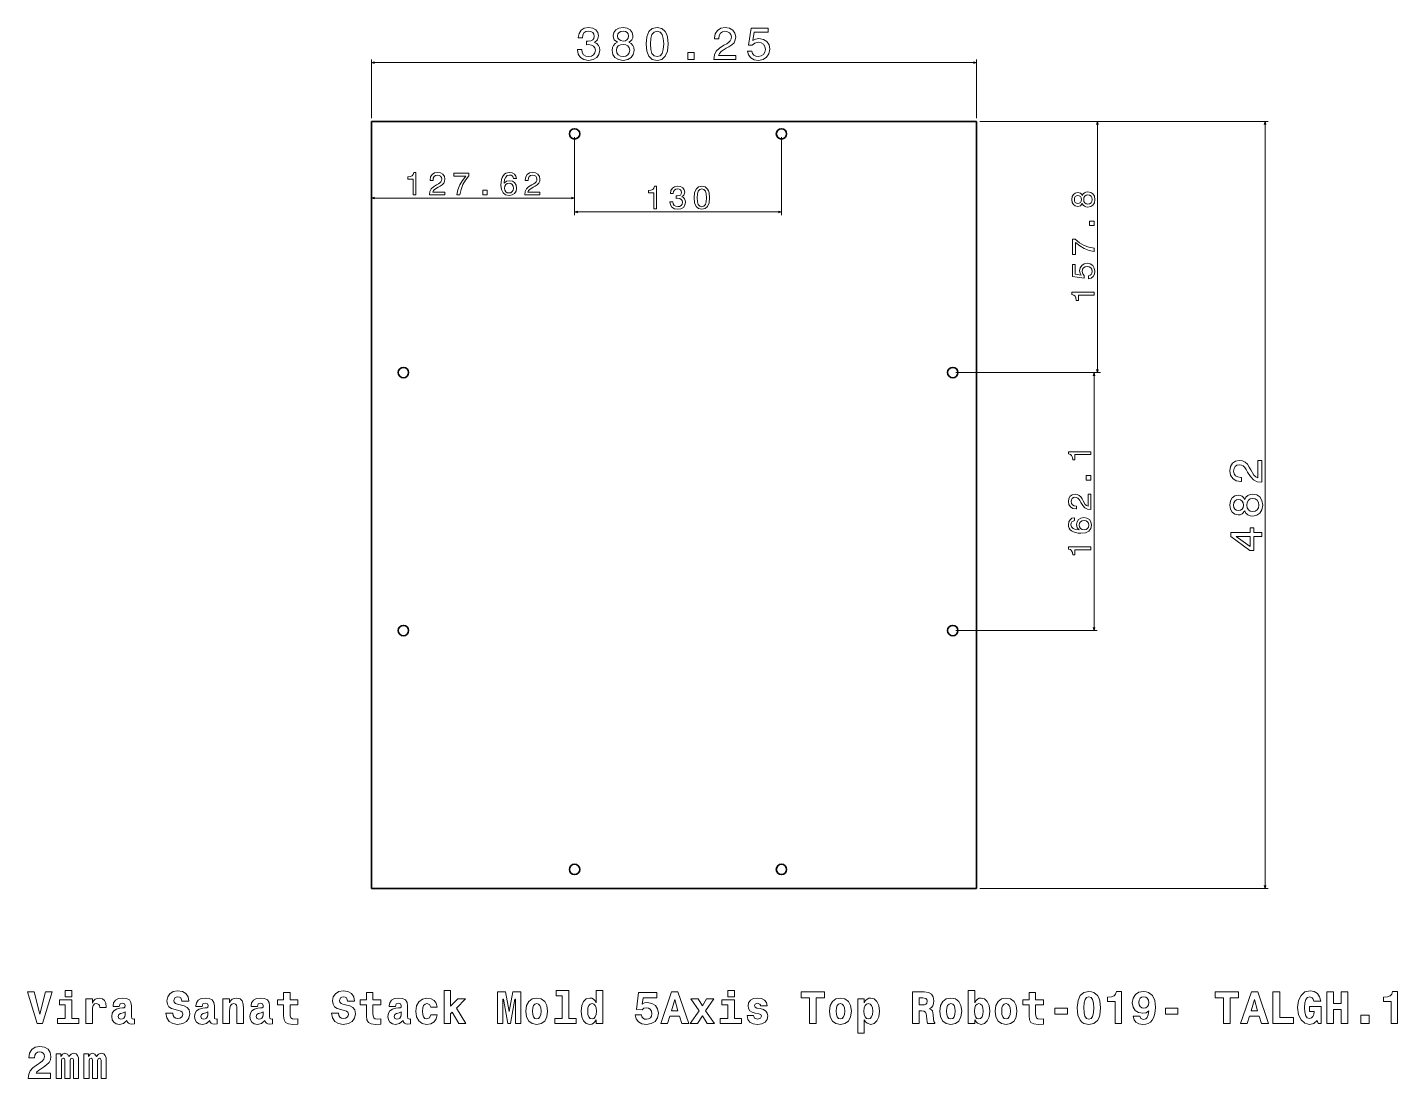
# Model space of a CAD drawing. Extents: x -711 to 1733, y 49 to 812.
# Drawn here: x 872 to 1733, y 131 to 792 of the extents above; entities that cross this region are included whole.
import ezdxf

# ---------------------------------------------------------------- set-up
doc = ezdxf.new("R2010")
doc.units = 0

msp = doc.modelspace()

# ---------------------------------------------------------------- linework, layer by layer
at = {"color": 7, "lineweight": 13}
for p, q in [((1088.316406, 734.686157), (1088.316406, 771.639648)), ((1088.316406, 769.639648), (1468.565186, 769.639648)), ((1468.565186, 734.686157), (1468.565186, 771.639648)), ((1470.565186, 732.686157), (1651.817871, 732.686157)), ((1470.565186, 732.686157), (1546.504639, 732.686157)), ((1544.504639, 574.890747), (1544.504639, 732.686157)), ((1649.817871, 250.686188), (1649.817871, 732.686157)), ((1215.940674, 722.890747), (1215.940674, 673.892822)), ((1215.940674, 722.890747), (1215.940674, 682.559448)), ((1345.940674, 722.890747), (1345.940674, 673.892822)), ((1088.316406, 684.559448), (1215.940674, 684.559448)), ((1215.940674, 675.892822), (1345.940674, 675.892822)), ((1455.565186, 574.890747), (1546.504639, 574.890747)), ((1455.565186, 574.890747), (1544.338867, 574.890747)), ((1542.338867, 412.790833), (1542.338867, 574.890747)), ((1455.565186, 412.790833), (1544.338867, 412.790833)), ((1470.565186, 250.686188), (1651.817871, 250.686188))]:
    msp.add_line(p, q, dxfattribs=at)
at = {"color": 7, "lineweight": 35}
for p, q in [((1088.316406, 250.686188), (1088.316406, 732.686157)), ((1468.565186, 732.686157), (1088.316406, 732.686157)), ((1468.565186, 250.686188), (1468.565186, 732.686157)), ((1468.565186, 250.686188), (1088.316406, 250.686188))]:
    msp.add_line(p, q, dxfattribs=at)
at = {"color": 7, "lineweight": 13}
for points in [[(1217.806885, 777.921997), (1217.806885, 777.720337), (1218.268066, 774.953735), (1219.622559, 772.878784), (1221.755127, 771.553223), (1224.579346, 771.063232), (1227.576416, 771.553223), (1229.824219, 772.821167), (1231.265137, 774.838501), (1231.783936, 777.432129), (1231.553223, 779.132446), (1230.919189, 780.515747), (1229.881836, 781.582031), (1228.498535, 782.360107), (1230.371826, 783.91626), (1231.034668, 786.394653), (1230.602295, 788.642456), (1229.363037, 790.342773), (1227.345703, 791.409058), (1224.579346, 791.783691), (1221.985596, 791.322632), (1219.99707, 790.054565), (1218.700195, 788.037354), (1218.268066, 785.357178), (1218.268066, 785.155518), (1220.832764, 785.155518), (1221.063477, 786.999878), (1221.812744, 788.325439), (1223.022949, 789.132446), (1224.723389, 789.420654), (1226.221924, 789.190063), (1227.316895, 788.584839), (1227.979736, 787.60498), (1228.239258, 786.279419), (1227.979736, 784.86731), (1227.288086, 783.91626), (1226.077881, 783.339966), (1224.435059, 783.166992), (1223.311279, 783.195801), (1223.311279, 780.919189), (1224.723389, 780.976807), (1226.538818, 780.717407), (1227.893311, 780.025757), (1228.700195, 778.901855), (1228.988525, 777.432129), (1228.671387, 775.76062), (1227.835693, 774.521484), (1226.51001, 773.743408), (1224.752197, 773.484009), (1222.936523, 773.772217), (1221.61084, 774.636719), (1220.775146, 776.02002), (1220.458252, 777.921997)], [(1242.844482, 782.417725), (1241.374512, 781.61084), (1240.365967, 780.486938), (1239.731934, 779.074829), (1239.530273, 777.374512), (1239.991455, 774.809692), (1241.316895, 772.821167), (1243.478271, 771.553223), (1246.417969, 771.063232), (1249.328613, 771.553223), (1251.48999, 772.821167), (1252.81543, 774.809692), (1253.30542, 777.374512), (1253.074951, 779.074829), (1252.469727, 780.486938), (1251.432373, 781.61084), (1249.991455, 782.417725), (1251.144043, 783.109375), (1251.950928, 784.060425), (1252.440918, 785.213135), (1252.61377, 786.625244), (1252.152832, 788.671265), (1250.942383, 790.313965), (1248.982666, 791.380249), (1246.417969, 791.783691), (1243.824219, 791.380249), (1241.864502, 790.313965), (1240.625244, 788.671265), (1240.193115, 786.625244), (1240.337158, 785.213135), (1240.827148, 784.060425)], [(1242.930908, 786.394653), (1243.161377, 787.66272), (1243.853027, 788.642456), (1244.947998, 789.247681), (1246.417969, 789.478271), (1247.858887, 789.247681), (1248.953857, 788.642456), (1249.645508, 787.66272), (1249.904785, 786.394653), (1249.645508, 785.097778), (1248.953857, 784.089233), (1247.858887, 783.426392), (1246.417969, 783.224609), (1244.947998, 783.4552), (1243.853027, 784.089233), (1243.161377, 785.097778)], [(1260.821289, 781.409058), (1261.253662, 776.884521), (1262.608154, 773.65686), (1264.769531, 771.697266), (1267.766602, 771.063232), (1270.734863, 771.697266), (1272.89624, 773.65686), (1274.221924, 776.884521), (1274.682861, 781.409058), (1274.221924, 785.904785), (1273.674316, 787.691528), (1272.89624, 789.161255), (1270.734863, 791.12085), (1267.766602, 791.783691), (1264.769531, 791.12085), (1262.608154, 789.132446), (1261.253662, 785.904785)], [(1263.587891, 781.409058), (1263.818359, 784.896118), (1264.538818, 787.40332), (1265.835693, 788.873047), (1267.766602, 789.391724), (1269.668457, 788.873047), (1270.965332, 787.40332), (1271.685791, 784.896118), (1271.916504, 781.409058), (1271.685791, 777.893188), (1270.965332, 775.385986), (1269.668457, 773.91626), (1267.766602, 773.426392), (1265.835693, 773.91626), (1264.538818, 775.385986), (1263.818359, 777.893188)], [(1303.432373, 771.639648), (1317.178711, 771.639648), (1317.178711, 774.118042), (1306.314209, 774.118042), (1306.919189, 775.472412), (1307.956787, 776.596436), (1311.155518, 778.642456), (1312.855957, 779.50708), (1314.757813, 780.746216), (1316.112305, 782.187134), (1316.890381, 783.887451), (1317.178711, 785.818237), (1316.688721, 788.239014), (1315.334229, 790.141113), (1313.259277, 791.35144), (1310.579346, 791.783691), (1307.812744, 791.293823), (1305.708984, 789.939331), (1304.354492, 787.777954), (1303.893311, 784.924927), (1303.893311, 784.521484), (1306.515869, 784.521484), (1306.515869, 784.751953), (1306.775146, 786.71167), (1307.553223, 788.152588), (1308.79248, 789.074829), (1310.435059, 789.391724), (1312.106689, 789.103638), (1313.345703, 788.383179), (1314.152832, 787.259155), (1314.440918, 785.847168), (1314.239258, 784.521484), (1313.69165, 783.397583), (1312.769531, 782.417725), (1311.501465, 781.553223), (1309.801025, 780.630981), (1306.976807, 778.844238), (1304.988525, 776.942261), (1303.806885, 774.636719), (1303.432373, 771.726074)], [(1324.665771, 776.855713), (1325.299805, 774.492676), (1326.711914, 772.648315), (1328.786621, 771.495483), (1331.437988, 771.063232), (1334.348633, 771.582031), (1336.625244, 772.994141), (1338.066162, 775.241943), (1338.61377, 778.123779), (1338.123779, 780.803833), (1336.740723, 782.907593), (1334.579346, 784.262085), (1331.783936, 784.751953), (1329.622559, 784.406128), (1327.950928, 783.4552), (1328.757813, 788.844238), (1337.518799, 788.844238), (1337.518799, 791.207397), (1326.827148, 791.207397), (1325.241943, 780.602173), (1327.547607, 780.602173), (1329.218994, 781.956665), (1331.351563, 782.446533), (1333.196045, 782.129517), (1334.608154, 781.207397), (1335.501465, 779.795288), (1335.818359, 777.979736), (1335.501465, 776.164063), (1334.579346, 774.751953), (1333.167236, 773.858643), (1331.351563, 773.541626), (1329.824219, 773.743408), (1328.642578, 774.406128), (1327.778076, 775.443604), (1327.345703, 776.855713)], [(1242.296875, 777.432129), (1242.556152, 778.959473), (1243.391846, 780.112183), (1244.688721, 780.861572), (1246.417969, 781.12085), (1248.118164, 780.861572), (1249.415039, 780.112183), (1250.250732, 778.959473), (1250.538818, 777.432129), (1250.250732, 775.789429), (1249.415039, 774.550293), (1248.118164, 773.743408), (1246.417969, 773.484009), (1244.688721, 773.743408), (1243.391846, 774.550293), (1242.556152, 775.789429)], [(1287.126709, 771.639648), (1291.10376, 771.639648), (1291.10376, 775.933594), (1287.126709, 775.933594)], [(1114.405029, 686.559448), (1116.240723, 686.559448), (1116.240723, 700.660278), (1114.868896, 700.660278), (1114.505859, 699.42981), (1113.779541, 698.602661), (1112.670166, 698.11853), (1111.136963, 697.957153), (1111.136963, 696.524902), (1114.405029, 696.524902)], [(1124.790039, 686.559448), (1134.412354, 686.559448), (1134.412354, 688.294312), (1126.807373, 688.294312), (1127.230957, 689.242432), (1127.957031, 690.029175), (1130.196289, 691.461426), (1131.386475, 692.06665), (1132.718018, 692.934082), (1133.666016, 693.942749), (1134.210693, 695.132935), (1134.412354, 696.484497), (1134.06958, 698.179077), (1133.121338, 699.510498), (1131.668945, 700.357666), (1129.792969, 700.660278), (1127.856201, 700.317383), (1126.383545, 699.369263), (1125.435547, 697.856323), (1125.112793, 695.859131), (1125.112793, 695.576782), (1126.948486, 695.576782), (1126.948486, 695.738159), (1127.130127, 697.109863), (1127.674805, 698.11853), (1128.542236, 698.764038), (1129.691895, 698.985962), (1130.862061, 698.78418), (1131.729492, 698.279907), (1132.294434, 697.493164), (1132.496094, 696.5047), (1132.354736, 695.576782), (1131.971436, 694.790039), (1131.325928, 694.104126), (1130.438477, 693.498901), (1129.248291, 692.853394), (1127.27124, 691.602661), (1125.879395, 690.27124), (1125.052246, 688.657471), (1124.790039, 686.619995)], [(1141.852295, 686.559448), (1143.889648, 686.559448), (1144.55542, 689.887939), (1145.725342, 692.994629), (1147.379639, 695.879333), (1149.538086, 698.58252), (1149.538086, 700.256836), (1139.935791, 700.256836), (1139.935791, 698.421143), (1147.601563, 698.421143), (1145.382568, 695.697754), (1143.708252, 692.853394), (1142.538086, 689.827454)], [(1179.385986, 696.787109), (1179.002686, 698.421143), (1178.11499, 699.63147), (1176.743408, 700.398071), (1174.968018, 700.660278), (1173.777832, 700.519043), (1172.749023, 700.135864), (1171.841309, 699.510498), (1171.074707, 698.622803), (1170.469482, 697.513306), (1170.025635, 696.161743), (1169.743408, 694.568115), (1169.662598, 692.772705), (1169.985352, 689.908142), (1170.973877, 687.830322), (1172.567627, 686.57959), (1174.746094, 686.156006), (1176.702881, 686.519104), (1178.195801, 687.467224), (1179.164063, 688.960022), (1179.50708, 690.856323), (1179.164063, 692.772705), (1178.236084, 694.245361), (1176.803711, 695.173279), (1175.028564, 695.496033), (1173.112061, 695.09259), (1171.679932, 693.942749), (1171.982422, 696.161743), (1172.62793, 697.755371), (1173.616455, 698.703491), (1174.988281, 699.026367), (1175.996826, 698.864868), (1176.763428, 698.441284), (1177.267822, 697.735229), (1177.530029, 696.787109)], [(1184.566406, 686.559448), (1194.188721, 686.559448), (1194.188721, 688.294312), (1186.58374, 688.294312), (1187.007324, 689.242432), (1187.733398, 690.029175), (1189.972656, 691.461426), (1191.162842, 692.06665), (1192.494385, 692.934082), (1193.442383, 693.942749), (1193.987061, 695.132935), (1194.188721, 696.484497), (1193.845947, 698.179077), (1192.897705, 699.510498), (1191.445313, 700.357666), (1189.569336, 700.660278), (1187.632568, 700.317383), (1186.159912, 699.369263), (1185.211914, 697.856323), (1184.88916, 695.859131), (1184.88916, 695.576782), (1186.724854, 695.576782), (1186.724854, 695.738159), (1186.906494, 697.109863), (1187.451172, 698.11853), (1188.318604, 698.764038), (1189.468262, 698.985962), (1190.638428, 698.78418), (1191.505859, 698.279907), (1192.070801, 697.493164), (1192.272461, 696.5047), (1192.131104, 695.576782), (1191.747803, 694.790039), (1191.102295, 694.104126), (1190.214844, 693.498901), (1189.024658, 692.853394), (1187.047607, 691.602661), (1185.655762, 690.27124), (1184.828613, 688.657471), (1184.566406, 686.619995)], [(1158.208496, 686.559448), (1160.992188, 686.559448), (1160.992188, 689.565186), (1158.208496, 689.565186)], [(1177.550293, 690.83606), (1177.328369, 689.565186), (1176.763428, 688.596924), (1175.855713, 687.951416), (1174.726074, 687.749634), (1173.535889, 687.951416), (1172.62793, 688.576782), (1172.042969, 689.545044), (1171.861572, 690.815918), (1172.063232, 692.06665), (1172.62793, 693.014771), (1173.555908, 693.619995), (1174.806641, 693.841858), (1175.895996, 693.619995), (1176.763428, 693.034912), (1177.328369, 692.086792)], [(1265.633545, 677.892822), (1267.469238, 677.892822), (1267.469238, 691.993652), (1266.097412, 691.993652), (1265.734375, 690.763184), (1265.008057, 689.936035), (1263.898682, 689.451904), (1262.365479, 689.290527), (1262.365479, 687.858276), (1265.633545, 687.858276)], [(1275.857178, 682.290527), (1275.857178, 682.149292), (1276.179932, 680.212708), (1277.12793, 678.760254), (1278.62085, 677.832275), (1280.597656, 677.48938), (1282.695801, 677.832275), (1284.269287, 678.71991), (1285.277832, 680.132019), (1285.640869, 681.947571), (1285.479492, 683.137817), (1285.035889, 684.106079), (1284.30957, 684.852478), (1283.341309, 685.397156), (1284.652588, 686.48645), (1285.116455, 688.221313), (1284.813965, 689.7948), (1283.946533, 690.985046), (1282.534424, 691.731445), (1280.597656, 691.993652), (1278.782227, 691.670898), (1277.390381, 690.783325), (1276.482422, 689.371216), (1276.179932, 687.495117), (1276.179932, 687.353882), (1277.975342, 687.353882), (1278.136719, 688.64502), (1278.661133, 689.572937), (1279.508301, 690.137817), (1280.69873, 690.339478), (1281.747559, 690.178101), (1282.51416, 689.754517), (1282.978271, 689.068604), (1283.159668, 688.140625), (1282.978271, 687.152222), (1282.493896, 686.48645), (1281.646729, 686.083008), (1280.496826, 685.961975), (1279.710205, 685.982178), (1279.710205, 684.388489), (1280.69873, 684.428833), (1281.969482, 684.247314), (1282.917725, 683.763184), (1283.482422, 682.97644), (1283.684326, 681.947571), (1283.462402, 680.777588), (1282.877197, 679.910156), (1281.949463, 679.365479), (1280.71875, 679.183899), (1279.447998, 679.38562), (1278.52002, 679.990845), (1277.934814, 680.959106), (1277.713135, 682.290527)], [(1291.023193, 684.731445), (1291.325684, 681.564331), (1292.273926, 679.304932), (1293.786865, 677.933167), (1295.884766, 677.48938), (1297.962646, 677.933167), (1299.475586, 679.304932), (1300.403564, 681.564331), (1300.726318, 684.731445), (1300.403564, 687.878418), (1300.020264, 689.12915), (1299.475586, 690.157959), (1297.962646, 691.529724), (1295.884766, 691.993652), (1293.786865, 691.529724), (1292.273926, 690.137817), (1291.325684, 687.878418)], [(1292.959717, 684.731445), (1293.121094, 687.172363), (1293.625488, 688.927368), (1294.533203, 689.956238), (1295.884766, 690.319336), (1297.216309, 689.956238), (1298.124023, 688.927368), (1298.628418, 687.172363), (1298.789795, 684.731445), (1298.628418, 682.270386), (1298.124023, 680.515259), (1297.216309, 679.48645), (1295.884766, 679.143555), (1294.533203, 679.48645), (1293.625488, 680.515259), (1293.121094, 682.270386)], [(1534.959961, 681.175171), (1535.524902, 680.146362), (1536.311523, 679.440308), (1537.300049, 678.996521), (1538.490234, 678.855347), (1540.285645, 679.178101), (1541.67749, 680.106018), (1542.565186, 681.619019), (1542.908203, 683.676636), (1542.565186, 685.714111), (1541.67749, 687.227051), (1540.285645, 688.155029), (1538.490234, 688.497925), (1537.300049, 688.336548), (1536.311523, 687.912964), (1535.524902, 687.186707), (1534.959961, 686.178101), (1534.47583, 686.984985), (1533.810059, 687.549805), (1533.003174, 687.892761), (1532.014648, 688.013794), (1530.58252, 687.69104), (1529.432617, 686.84375), (1528.686279, 685.472046), (1528.403809, 683.676636), (1528.686279, 681.861084), (1529.432617, 680.489319), (1530.58252, 679.621887), (1532.014648, 679.319275), (1533.003174, 679.420166), (1533.810059, 679.763062)], [(1532.176025, 681.235718), (1531.288574, 681.397095), (1530.602539, 681.881226), (1530.178955, 682.647827), (1530.017578, 683.676636), (1530.178955, 684.685303), (1530.602539, 685.451843), (1531.288574, 685.936035), (1532.176025, 686.117554), (1533.083984, 685.936035), (1533.790039, 685.451843), (1534.253906, 684.685303), (1534.39502, 683.676636), (1534.233643, 682.647827), (1533.790039, 681.881226), (1533.083984, 681.397095)], [(1538.449951, 680.79187), (1537.380615, 680.97345), (1536.57373, 681.558472), (1536.049316, 682.466248), (1535.867676, 683.676636), (1536.049316, 684.866821), (1536.57373, 685.774658), (1537.380615, 686.359619), (1538.449951, 686.561401), (1539.599854, 686.359619), (1540.467285, 685.774658), (1541.031982, 684.866821), (1541.213623, 683.676636), (1541.031982, 682.466248), (1540.467285, 681.558472), (1539.599854, 680.97345)], [(1542.504639, 667.340576), (1542.504639, 670.124512), (1539.498779, 670.124512), (1539.498779, 667.340576)], [(1542.504639, 650.984375), (1542.504639, 653.021851), (1539.176025, 653.687622), (1536.06958, 654.857605), (1533.184814, 656.51178), (1530.481689, 658.670288), (1528.807129, 658.670288), (1528.807129, 649.067993), (1530.643066, 649.067993), (1530.643066, 656.733704), (1533.366211, 654.514648), (1536.210693, 652.840332), (1539.236572, 651.670288)], [(1538.853271, 633.841431), (1540.507568, 634.285278), (1541.798584, 635.273743), (1542.605469, 636.726196), (1542.908203, 638.582092), (1542.544922, 640.619568), (1541.556396, 642.213257), (1539.98291, 643.221863), (1537.96582, 643.605164), (1536.0896, 643.262207), (1534.616943, 642.293945), (1533.668945, 640.780945), (1533.325928, 638.824219), (1533.568115, 637.311218), (1534.233643, 636.141174), (1530.461426, 636.706055), (1530.461426, 642.838623), (1528.807129, 642.838623), (1528.807129, 635.354431), (1536.230957, 634.244934), (1536.230957, 635.858765), (1535.282715, 637.028809), (1534.939697, 638.521606), (1535.161621, 639.812622), (1535.807129, 640.801147), (1536.795654, 641.426514), (1538.06665, 641.648376), (1539.337402, 641.426514), (1540.325928, 640.780945), (1540.951416, 639.79248), (1541.17334, 638.521606), (1541.031982, 637.452393), (1540.568115, 636.625366), (1539.841797, 636.020142), (1538.853271, 635.717529)], [(1542.504639, 623.537109), (1542.504639, 625.372925), (1528.403809, 625.372925), (1528.403809, 624.001099), (1529.634277, 623.638), (1530.461426, 622.911804), (1530.945557, 621.802246), (1531.106934, 620.269165), (1532.539307, 620.269165), (1532.539307, 623.537109)], [(1540.338867, 523.365845), (1540.338867, 525.201538), (1526.238037, 525.201538), (1526.238037, 523.829834), (1527.468506, 523.466675), (1528.295654, 522.740479), (1528.779785, 521.630981), (1528.941162, 520.097778), (1530.373535, 520.097778), (1530.373535, 523.365845)], [(1647.817871, 506.003143), (1647.817871, 519.749512), (1645.3396, 519.749512), (1645.3396, 508.88501), (1643.985107, 509.490173), (1642.861084, 510.527649), (1640.814941, 513.726501), (1639.950439, 515.426758), (1638.711182, 517.328796), (1637.270264, 518.683228), (1635.570068, 519.461365), (1633.63916, 519.749512), (1631.218506, 519.259644), (1629.316406, 517.905151), (1628.105957, 515.8302), (1627.673828, 513.150146), (1628.163574, 510.383545), (1629.518066, 508.279816), (1631.679443, 506.925354), (1634.532471, 506.464264), (1634.936035, 506.464264), (1634.936035, 509.086731), (1634.705566, 509.086731), (1632.74585, 509.3461), (1631.304932, 510.124207), (1630.382813, 511.363373), (1630.065674, 513.006042), (1630.354004, 514.67749), (1631.074463, 515.916687), (1632.198242, 516.723633), (1633.610352, 517.011841), (1634.936035, 516.810059), (1636.060059, 516.262512), (1637.039795, 515.340332), (1637.904297, 514.072327), (1638.826416, 512.37207), (1640.613281, 509.547821), (1642.515381, 507.559357), (1644.820801, 506.377808), (1647.731445, 506.003143)], [(1540.338867, 507.392914), (1540.338867, 510.176788), (1537.333008, 510.176788), (1537.333008, 507.392914)], [(1540.338867, 488.918549), (1540.338867, 498.541046), (1538.604004, 498.541046), (1538.604004, 490.935852), (1537.655762, 491.359497), (1536.869141, 492.085724), (1535.436768, 494.32489), (1534.831543, 495.515106), (1533.964111, 496.846527), (1532.955566, 497.794647), (1531.765381, 498.339325), (1530.413818, 498.541046), (1528.719238, 498.19809), (1527.387939, 497.249969), (1526.540527, 495.797516), (1526.238037, 493.921448), (1526.581055, 491.984833), (1527.529053, 490.512238), (1529.041992, 489.564087), (1531.039063, 489.241333), (1531.321533, 489.241333), (1531.321533, 491.077057), (1531.160156, 491.077057), (1529.78833, 491.258606), (1528.779785, 491.803284), (1528.134277, 492.670715), (1527.912354, 493.820587), (1528.114014, 494.990601), (1528.618408, 495.858032), (1529.405029, 496.422882), (1530.393555, 496.624603), (1531.321533, 496.483398), (1532.108398, 496.100128), (1532.794189, 495.45459), (1533.399414, 494.566986), (1534.044922, 493.37677), (1535.295654, 491.399841), (1536.626953, 490.007904), (1538.240967, 489.180817), (1540.27832, 488.918549)], [(1637.039795, 488.112671), (1637.84668, 486.642944), (1638.970703, 485.634277), (1640.382813, 485.000275), (1642.083008, 484.798553), (1644.647949, 485.259644), (1646.63623, 486.585297), (1647.904297, 488.746674), (1648.394287, 491.686157), (1647.904297, 494.596832), (1646.63623, 496.758209), (1644.647949, 498.083862), (1642.083008, 498.573761), (1640.382813, 498.343231), (1638.970703, 497.738037), (1637.84668, 496.700562), (1637.039795, 495.259644), (1636.348145, 496.412384), (1635.397217, 497.219299), (1634.244385, 497.709229), (1632.832275, 497.882141), (1630.786133, 497.421021), (1629.143555, 496.210663), (1628.077148, 494.251007), (1627.673828, 491.686157), (1628.077148, 489.092499), (1629.143555, 487.132843), (1630.786133, 485.893646), (1632.832275, 485.461365), (1634.244385, 485.605469), (1635.397217, 486.095398)], [(1633.062744, 488.199127), (1631.794922, 488.429688), (1630.814941, 489.121307), (1630.209717, 490.216431), (1629.979248, 491.686157), (1630.209717, 493.127075), (1630.814941, 494.222198), (1631.794922, 494.913818), (1633.062744, 495.173187), (1634.359619, 494.913818), (1635.368408, 494.222198), (1636.031006, 493.127075), (1636.23291, 491.686157), (1636.002197, 490.216431), (1635.368408, 489.121307), (1634.359619, 488.429688)], [(1642.025391, 487.565125), (1640.498047, 487.824493), (1639.345215, 488.660217), (1638.595947, 489.957062), (1638.33667, 491.686157), (1638.595947, 493.386444), (1639.345215, 494.683289), (1640.498047, 495.519012), (1642.025391, 495.80719), (1643.667969, 495.519012), (1644.907227, 494.683289), (1645.714111, 493.386444), (1645.973389, 491.686157), (1645.714111, 489.957062), (1644.907227, 488.660217), (1643.667969, 487.824493)], [(1530.111084, 483.738159), (1528.477295, 483.354889), (1527.266846, 482.467255), (1526.500244, 481.09552), (1526.238037, 479.320282), (1526.37915, 478.130096), (1526.762451, 477.101257), (1527.387939, 476.193481), (1528.275391, 475.42691), (1529.38501, 474.821747), (1530.736572, 474.37793), (1532.330322, 474.09552), (1534.125732, 474.014832), (1536.990234, 474.337585), (1539.067871, 475.32605), (1540.318604, 476.919708), (1540.742432, 479.098389), (1540.37915, 481.055176), (1539.431152, 482.547974), (1537.938232, 483.516266), (1536.041992, 483.859192), (1534.125732, 483.516266), (1532.653076, 482.588318), (1531.725098, 481.156036), (1531.402344, 479.380798), (1531.805664, 477.464386), (1532.955566, 476.032104), (1530.736572, 476.334717), (1529.142822, 476.980225), (1528.194824, 477.968719), (1527.87207, 479.340454), (1528.033447, 480.349121), (1528.457031, 481.115692), (1529.163086, 481.619995), (1530.111084, 481.882263)], [(1536.062256, 481.902435), (1537.333008, 481.680511), (1538.301514, 481.115692), (1538.947021, 480.207886), (1539.148682, 479.078217), (1538.947021, 477.888031), (1538.321533, 476.980225), (1537.353271, 476.395233), (1536.082275, 476.213654), (1534.831543, 476.415405), (1533.883545, 476.980225), (1533.27832, 477.908203), (1533.056396, 479.158905), (1533.27832, 480.24826), (1533.863281, 481.115692), (1534.811523, 481.680511)], [(1647.817871, 471.922485), (1647.817871, 474.516144), (1642.861084, 474.516144), (1642.861084, 477.369171), (1640.555664, 477.369171), (1640.555664, 474.516144), (1628.250244, 474.516144), (1628.250244, 471.893677), (1640.325195, 463.132843), (1642.861084, 463.132843), (1642.861084, 471.922485)], [(1540.338867, 463.589447), (1540.338867, 465.425201), (1526.238037, 465.425201), (1526.238037, 464.053436), (1527.468506, 463.690308), (1528.295654, 462.964111), (1528.779785, 461.854584), (1528.941162, 460.321442), (1530.373535, 460.321442), (1530.373535, 463.589447)], [(1640.555664, 465.553619), (1631.593018, 471.922485), (1640.555664, 471.922485)], [(876.238281, 185.962845), (872.05957, 185.962845), (878.169189, 165.934021), (881.569824, 165.934021), (887.679199, 185.962845), (883.442871, 185.962845), (879.869385, 171.812988)], [(904.393799, 169.132874), (899.955811, 169.132874), (899.955811, 180.890793), (892.145996, 180.890793), (892.145996, 177.663132), (895.892578, 177.663132), (895.892578, 169.132874), (890.9646, 169.132874), (890.9646, 165.934021), (904.393799, 165.934021)], [(895.892578, 186.625671), (895.892578, 182.70636), (899.955811, 182.70636), (899.955811, 186.625671)], [(908.745605, 181.409531), (908.745605, 165.934021), (912.895264, 165.934021), (912.895264, 173.801453), (912.981689, 175.876389), (913.414063, 177.374939), (914.220947, 178.297134), (915.546631, 178.614136), (917.016357, 177.951309), (917.419922, 177.173218), (917.563965, 176.106934), (917.563965, 176.020477), (921.569824, 176.020477), (921.569824, 176.279846), (921.310303, 178.758224), (920.561035, 180.516159), (919.26416, 181.553619), (917.391113, 181.928253), (915.892578, 181.726532), (914.682129, 181.150162), (913.67334, 180.170334), (912.895264, 178.787048), (912.895264, 181.409531)], [(929.811768, 176.740936), (930.272949, 178.239502), (931.742676, 178.758224), (933.097168, 178.354767), (933.558105, 177.202026), (933.385254, 176.308655), (932.808838, 175.876389), (931.771484, 175.703476), (930.157715, 175.530563), (927.967285, 174.954193), (926.382324, 173.887909), (925.431396, 172.360535), (925.114502, 170.372055), (925.431396, 168.297134), (926.382324, 166.712112), (927.909668, 165.761108), (929.984619, 165.386475), (932.463135, 165.991653), (934.624512, 167.80722), (934.941406, 166.76976), (935.546631, 166.07811), (936.411133, 165.732285), (937.650391, 165.588196), (939.292969, 165.818741), (939.292969, 168.815872), (938.601318, 168.729416), (937.679199, 169.10405), (937.506348, 170.285599), (937.506348, 177.144394), (937.1604, 179.248138), (936.123047, 180.746704), (934.307373, 181.640076), (931.742676, 181.957077), (929.26416, 181.582428), (927.419922, 180.573792), (926.238281, 178.98877), (925.86377, 176.971481), (925.86377, 176.740936)], [(973.529297, 179.968597), (973.039551, 182.70636), (971.65625, 184.752472), (969.437256, 185.991653), (966.411133, 186.452759), (963.67334, 185.991653), (961.569824, 184.694824), (960.215332, 182.70636), (959.75415, 180.14151), (960.071045, 178.037766), (961.022217, 176.481567), (962.635986, 175.386475), (964.941406, 174.666016), (966.929932, 174.20491), (968.457275, 173.714996), (969.408447, 172.994537), (969.75415, 171.812988), (969.523682, 170.689056), (968.918457, 169.853333), (967.909668, 169.305786), (966.613037, 169.132874), (965.344971, 169.363419), (964.336182, 170.026245), (963.67334, 171.092529), (963.414063, 172.533447), (959.120117, 172.533447), (959.696533, 169.507507), (961.195068, 167.259674), (963.47168, 165.876389), (966.439941, 165.386475), (969.696533, 165.876389), (972.088379, 167.173218), (973.586914, 169.276962), (974.105713, 172.043533), (973.67334, 174.464279), (972.463135, 176.049301), (970.532227, 177.086761), (967.967285, 177.778397), (966.295898, 178.153046), (965.114258, 178.614136), (964.36499, 179.305786), (964.134521, 180.429703), (964.797363, 182.072357), (965.575439, 182.533447), (966.641846, 182.735168), (967.650391, 182.533447), (968.457275, 182.014709), (969.148926, 180.199158), (969.148926, 179.968597)], [(981.85791, 176.740936), (982.319092, 178.239502), (983.788818, 178.758224), (985.143311, 178.354767), (985.604248, 177.202026), (985.431396, 176.308655), (984.85498, 175.876389), (983.817627, 175.703476), (982.203613, 175.530563), (980.013428, 174.954193), (978.428467, 173.887909), (977.477539, 172.360535), (977.1604, 170.372055), (977.477539, 168.297134), (978.428467, 166.712112), (979.955811, 165.761108), (982.030762, 165.386475), (984.509277, 165.991653), (986.670654, 167.80722), (986.987549, 166.76976), (987.592773, 166.07811), (988.457275, 165.732285), (989.696533, 165.588196), (991.339111, 165.818741), (991.339111, 168.815872), (990.647461, 168.729416), (989.725342, 169.10405), (989.55249, 170.285599), (989.55249, 177.144394), (989.206543, 179.248138), (988.169189, 180.746704), (986.353516, 181.640076), (983.788818, 181.957077), (981.310303, 181.582428), (979.466064, 180.573792), (978.284424, 178.98877), (977.909668, 176.971481), (977.909668, 176.740936)], [(994.941406, 181.409531), (994.941406, 165.934021), (999.0625, 165.934021), (999.0625, 173.62854), (999.177734, 175.7323), (999.610107, 177.23085), (1000.445801, 178.124222), (1001.742676, 178.441223), (1002.808838, 178.153046), (1003.385254, 177.403763), (1003.586914, 176.164566), (1003.644531, 174.550735), (1003.644531, 165.934021), (1007.765625, 165.934021), (1007.765625, 175.328827), (1007.621582, 178.095398), (1007.045166, 180.170334), (1005.719482, 181.467163), (1003.356445, 181.928253), (1001.973145, 181.755341), (1000.820313, 181.236618), (999.869385, 180.343246), (999.0625, 179.046417), (999.0625, 181.409531)], [(1016.55542, 176.740936), (1017.016357, 178.239502), (1018.486084, 178.758224), (1019.840576, 178.354767), (1020.301758, 177.202026), (1020.128662, 176.308655), (1019.55249, 175.876389), (1018.514893, 175.703476), (1016.901123, 175.530563), (1014.710938, 174.954193), (1013.125977, 173.887909), (1012.174805, 172.360535), (1011.85791, 170.372055), (1012.174805, 168.297134), (1013.125977, 166.712112), (1014.65332, 165.761108), (1016.728271, 165.386475), (1019.206543, 165.991653), (1021.36792, 167.80722), (1021.685059, 166.76976), (1022.290283, 166.07811), (1023.154785, 165.732285), (1024.393799, 165.588196), (1026.036621, 165.818741), (1026.036621, 168.815872), (1025.344971, 168.729416), (1024.422607, 169.10405), (1024.249756, 170.285599), (1024.249756, 177.144394), (1023.904053, 179.248138), (1022.866455, 180.746704), (1021.051025, 181.640076), (1018.486084, 181.957077), (1016.007813, 181.582428), (1014.16333, 180.573792), (1012.981689, 178.98877), (1012.607178, 176.971481), (1012.607178, 176.740936)], [(1042.088379, 180.890793), (1037.1604, 180.890793), (1037.1604, 185.415283), (1033.097168, 185.415283), (1033.097168, 180.890793), (1029.235352, 180.890793), (1029.235352, 177.663132), (1033.097168, 177.663132), (1033.097168, 170.775513), (1033.356445, 168.297134), (1034.278564, 166.625656), (1036.036621, 165.703476), (1038.803223, 165.386475), (1042.088379, 165.530563), (1042.088379, 168.815872), (1040.186523, 168.700592), (1038.630127, 168.931137), (1037.708008, 169.622787), (1037.275879, 170.746704), (1037.1604, 172.245255), (1037.1604, 177.663132), (1042.088379, 177.663132)], [(1077.621582, 179.968597), (1077.131592, 182.70636), (1075.748291, 184.752472), (1073.529297, 185.991653), (1070.503418, 186.452759), (1067.765625, 185.991653), (1065.661865, 184.694824), (1064.307373, 182.70636), (1063.846436, 180.14151), (1064.16333, 178.037766), (1065.114502, 176.481567), (1066.728271, 175.386475), (1069.033691, 174.666016), (1071.022217, 174.20491), (1072.549561, 173.714996), (1073.500488, 172.994537), (1073.846436, 171.812988), (1073.615723, 170.689056), (1073.010742, 169.853333), (1072.001953, 169.305786), (1070.705078, 169.132874), (1069.437256, 169.363419), (1068.428467, 170.026245), (1067.765625, 171.092529), (1067.506348, 172.533447), (1063.212402, 172.533447), (1063.788818, 169.507507), (1065.287354, 167.259674), (1067.563965, 165.876389), (1070.532227, 165.386475), (1073.788818, 165.876389), (1076.180664, 167.173218), (1077.679199, 169.276962), (1078.197998, 172.043533), (1077.765625, 174.464279), (1076.55542, 176.049301), (1074.624512, 177.086761), (1072.05957, 177.778397), (1070.388184, 178.153046), (1069.206543, 178.614136), (1068.457275, 179.305786), (1068.226807, 180.429703), (1068.889648, 182.072357), (1069.667725, 182.533447), (1070.733887, 182.735168), (1071.742676, 182.533447), (1072.549561, 182.014709), (1073.241211, 180.199158), (1073.241211, 179.968597)], [(1094.134521, 180.890793), (1089.206543, 180.890793), (1089.206543, 185.415283), (1085.143311, 185.415283), (1085.143311, 180.890793), (1081.281494, 180.890793), (1081.281494, 177.663132), (1085.143311, 177.663132), (1085.143311, 170.775513), (1085.402588, 168.297134), (1086.324707, 166.625656), (1088.082764, 165.703476), (1090.849365, 165.386475), (1094.134521, 165.530563), (1094.134521, 168.815872), (1092.232666, 168.700592), (1090.67627, 168.931137), (1089.75415, 169.622787), (1089.322021, 170.746704), (1089.206543, 172.245255), (1089.206543, 177.663132), (1094.134521, 177.663132)], [(1103.298828, 176.740936), (1103.76001, 178.239502), (1105.229736, 178.758224), (1106.584229, 178.354767), (1107.045166, 177.202026), (1106.872314, 176.308655), (1106.295898, 175.876389), (1105.258545, 175.703476), (1103.644775, 175.530563), (1101.454346, 174.954193), (1099.869385, 173.887909), (1098.918457, 172.360535), (1098.601318, 170.372055), (1098.918457, 168.297134), (1099.869385, 166.712112), (1101.396729, 165.761108), (1103.47168, 165.386475), (1105.950195, 165.991653), (1108.111572, 167.80722), (1108.428467, 166.76976), (1109.033691, 166.07811), (1109.898193, 165.732285), (1111.137451, 165.588196), (1112.780029, 165.818741), (1112.780029, 168.815872), (1112.088379, 168.729416), (1111.16626, 169.10405), (1110.993408, 170.285599), (1110.993408, 177.144394), (1110.647461, 179.248138), (1109.610107, 180.746704), (1107.794434, 181.640076), (1105.229736, 181.957077), (1102.751221, 181.582428), (1100.906982, 180.573792), (1099.725342, 178.98877), (1099.35083, 176.971481), (1099.35083, 176.740936)], [(1125.517822, 171.467163), (1124.710938, 169.56514), (1123.068359, 168.873505), (1121.915527, 169.161682), (1121.051025, 170.083878), (1120.532227, 171.611252), (1120.359375, 173.714996), (1120.532227, 175.789932), (1121.079834, 177.317307), (1121.944336, 178.210678), (1123.068359, 178.527679), (1124.710938, 177.922485), (1125.489014, 176.279846), (1129.55249, 176.279846), (1128.947266, 178.64296), (1127.650391, 180.429703), (1125.690674, 181.553619), (1123.154785, 181.957077), (1120.272949, 181.351883), (1118.082764, 179.68042), (1116.670654, 177.057938), (1116.209473, 173.62854), (1116.670654, 170.227966), (1117.996338, 167.634308), (1120.100098, 165.962845), (1122.895508, 165.386475), (1125.546631, 165.818741), (1127.592773, 167.000305), (1128.947266, 168.931137), (1129.55249, 171.467163)], [(1133.990479, 186.625671), (1133.990479, 165.934021), (1137.967529, 165.934021), (1137.967529, 171.985901), (1139.033691, 173.109818), (1143.183594, 165.934021), (1147.650391, 165.934021), (1141.685059, 175.674652), (1147.44873, 181.409531), (1142.491943, 181.409531), (1137.967529, 176.856216), (1137.967529, 186.625671)], [(1167.44873, 185.934021), (1167.44873, 165.934021), (1170.849365, 165.934021), (1170.849365, 181.351883), (1171.195068, 181.351883), (1173.990479, 165.934021), (1175.604248, 165.934021), (1178.342041, 181.351883), (1178.716797, 181.351883), (1178.716797, 165.934021), (1182.145996, 165.934021), (1182.145996, 185.934021), (1177.131592, 185.934021), (1174.85498, 173.599731), (1174.739746, 173.599731), (1172.463135, 185.934021)], [(1185.287354, 173.657364), (1185.748291, 170.112701), (1187.102783, 167.519043), (1189.26416, 165.934021), (1192.145996, 165.386475), (1194.999023, 165.934021), (1197.1604, 167.519043), (1198.514893, 170.112701), (1199.004883, 173.657364), (1198.514893, 177.173218), (1197.1604, 179.795685), (1194.970215, 181.380707), (1192.117188, 181.957077), (1189.26416, 181.380707), (1187.102783, 179.795685), (1185.748291, 177.173218)], [(1204.422607, 183.397995), (1208.169189, 183.397995), (1208.169189, 169.132874), (1203.414063, 169.132874), (1203.414063, 165.934021), (1216.843506, 165.934021), (1216.843506, 169.132874), (1212.232666, 169.132874), (1212.232666, 186.625671), (1204.422607, 186.625671)], [(1229.494873, 168.325958), (1229.494873, 165.934021), (1233.615723, 165.934021), (1233.615723, 186.625671), (1229.494873, 186.625671), (1229.494873, 179.046417), (1228.658936, 180.343246), (1227.736816, 181.265427), (1226.699463, 181.784164), (1225.489014, 181.957077), (1223.298828, 181.380707), (1221.56958, 179.766876), (1220.445801, 177.173218), (1220.042236, 173.686188), (1220.445801, 170.170334), (1221.56958, 167.547852), (1223.298828, 165.934021), (1225.489014, 165.386475), (1226.728271, 165.559387), (1227.765625, 166.07811), (1228.658936, 167.000305)], [(1258.025146, 171.351883), (1254.076904, 171.351883), (1254.624512, 168.844681), (1256.036621, 166.942673), (1258.197998, 165.789932), (1261.022217, 165.357651), (1264.105713, 165.876389), (1266.497559, 167.288483), (1268.025146, 169.536331), (1268.57251, 172.475815), (1268.082764, 175.15593), (1266.699463, 177.259674), (1264.566895, 178.614136), (1261.829102, 179.10405), (1259.955811, 178.844681), (1258.428467, 178.066589), (1258.918457, 182.101166), (1267.650391, 182.101166), (1267.650391, 185.50174), (1256.094238, 185.50174), (1254.768555, 174.694824), (1258.399658, 174.493103), (1259.494873, 175.530563), (1261.051025, 175.876389), (1262.463135, 175.61702), (1263.500488, 174.896561), (1264.16333, 173.74382), (1264.422607, 172.274078), (1264.192139, 170.660248), (1263.529297, 169.507507), (1262.463135, 168.815872), (1261.022217, 168.585312), (1259.811768, 168.758224), (1258.918457, 169.305786), (1258.284424, 170.170334)], [(1276.901123, 185.934021), (1270.128662, 165.934021), (1274.36499, 165.934021), (1275.719482, 170.516159), (1281.886719, 170.516159), (1283.298828, 165.934021), (1287.621582, 165.934021), (1280.87793, 185.934021)], [(1278.86084, 180.948425), (1280.849121, 173.887909), (1276.814697, 173.887909)], [(1294.220947, 173.916733), (1288.658936, 165.934021), (1293.27002, 165.934021), (1296.238281, 170.83316), (1299.177734, 165.934021), (1303.788818, 165.934021), (1298.255615, 173.916733), (1303.414063, 181.409531), (1298.831787, 181.409531), (1296.209473, 176.971481), (1293.586914, 181.409531), (1289.033691, 181.409531)], [(1320.762695, 169.132874), (1316.324707, 169.132874), (1316.324707, 180.890793), (1308.514893, 180.890793), (1308.514893, 177.663132), (1312.26123, 177.663132), (1312.26123, 169.132874), (1307.333252, 169.132874), (1307.333252, 165.934021), (1320.762695, 165.934021)], [(1312.26123, 186.625671), (1312.26123, 182.70636), (1316.324707, 182.70636), (1316.324707, 186.625671)], [(1331.800293, 172.072357), (1332.924072, 171.524796), (1333.327637, 170.487335), (1332.693604, 169.21933), (1330.849121, 168.729416), (1329.091309, 169.305786), (1328.399658, 170.919617), (1324.480225, 170.919617), (1324.883789, 168.556503), (1326.123047, 166.798569), (1328.111572, 165.761108), (1330.820313, 165.386475), (1333.615723, 165.761108), (1335.661865, 166.798569), (1336.929932, 168.470047), (1337.362061, 170.71788), (1337.045166, 172.446991), (1336.180664, 173.772644), (1334.710938, 174.723648), (1332.635986, 175.300018), (1330.388184, 175.674652), (1329.321777, 176.164566), (1328.918457, 177.202026), (1329.408203, 178.210678), (1330.762695, 178.64296), (1332.347656, 178.181854), (1332.981689, 177.057938), (1336.929932, 177.057938), (1336.929932, 177.11557), (1336.497559, 179.075226), (1335.287354, 180.602615), (1333.356445, 181.582428), (1330.820313, 181.928253), (1328.284424, 181.582428), (1326.439941, 180.573792), (1325.287354, 179.017593), (1324.912598, 177.000305), (1325.200684, 175.328827), (1326.06543, 174.003189), (1327.448486, 173.05217), (1329.350586, 172.504623)], [(1363.529297, 182.12999), (1363.529297, 165.934021), (1367.708008, 165.934021), (1367.708008, 182.12999), (1373.010498, 182.12999), (1373.010498, 185.934021), (1358.226807, 185.934021), (1358.226807, 182.12999)], [(1376.122803, 173.657364), (1376.583984, 170.112701), (1377.938477, 167.519043), (1380.099854, 165.934021), (1382.981689, 165.386475), (1385.834717, 165.934021), (1387.996094, 167.519043), (1389.350586, 170.112701), (1389.840576, 173.657364), (1389.350586, 177.173218), (1387.996094, 179.795685), (1385.805908, 181.380707), (1382.952881, 181.957077), (1380.099854, 181.380707), (1377.938477, 179.795685), (1376.583984, 177.173218)], [(1393.875, 181.438339), (1393.875, 159.939789), (1397.996094, 159.939789), (1397.996094, 168.325958), (1398.802979, 167.000305), (1399.696533, 166.07811), (1402.001953, 165.386475), (1404.16333, 165.934021), (1405.892334, 167.547852), (1407.016357, 170.170334), (1407.448486, 173.686188), (1407.016357, 177.173218), (1405.892334, 179.766876), (1404.16333, 181.380707), (1402.001953, 181.957077), (1400.733887, 181.784164), (1399.696533, 181.265427), (1398.802979, 180.343246), (1397.996094, 179.046417), (1397.996094, 181.438339)], [(1428.342041, 185.934021), (1428.342041, 165.934021), (1432.549561, 165.934021), (1432.549561, 173.8591), (1433.932861, 173.8591), (1435.489014, 173.657364), (1436.439697, 173.080994), (1436.901123, 172.101166), (1437.102783, 170.689056), (1437.246826, 168.64296), (1437.419678, 167.000305), (1437.765381, 165.934021), (1442.3479, 165.934021), (1442.3479, 166.481567), (1441.684814, 167.317307), (1441.454346, 168.787048), (1441.252686, 171.467163), (1440.79126, 173.830276), (1440.157471, 174.608368), (1439.062256, 175.15593), (1440.272705, 175.962845), (1441.108643, 177.057938), (1441.56958, 178.441223), (1441.742432, 180.170334), (1441.339111, 182.619904), (1440.186279, 184.435455), (1438.284424, 185.530563), (1435.661865, 185.934021)], [(1432.549561, 182.12999), (1434.768311, 182.12999), (1436.728271, 181.697708), (1437.218018, 181.034882), (1437.390869, 179.997421), (1437.218018, 178.815872), (1436.699463, 178.095398), (1435.834717, 177.749588), (1434.624268, 177.663132), (1432.549561, 177.663132)], [(1445.517822, 173.657364), (1445.97876, 170.112701), (1447.333252, 167.519043), (1449.494385, 165.934021), (1452.376709, 165.386475), (1455.229736, 165.934021), (1457.390869, 167.519043), (1458.745361, 170.112701), (1459.235107, 173.657364), (1458.745361, 177.173218), (1457.390869, 179.795685), (1455.200439, 181.380707), (1452.3479, 181.957077), (1449.494385, 181.380707), (1447.333252, 179.795685), (1445.97876, 177.173218)], [(1463.269775, 186.625671), (1463.269775, 165.934021), (1467.390869, 165.934021), (1467.390869, 168.325958), (1468.197998, 167.000305), (1469.091064, 166.07811), (1471.396729, 165.386475), (1473.557861, 165.934021), (1475.287354, 167.547852), (1476.410889, 170.170334), (1476.843506, 173.686188), (1476.410889, 177.173218), (1475.287354, 179.766876), (1473.557861, 181.380707), (1471.396729, 181.957077), (1470.128662, 181.784164), (1469.091064, 181.265427), (1468.197998, 180.343246), (1467.390869, 179.046417), (1467.390869, 186.625671)], [(1480.215088, 173.657364), (1480.676025, 170.112701), (1482.030518, 167.519043), (1484.192139, 165.934021), (1487.073975, 165.386475), (1489.927002, 165.934021), (1492.088135, 167.519043), (1493.442627, 170.112701), (1493.932861, 173.657364), (1493.442627, 177.173218), (1492.088135, 179.795685), (1489.898193, 181.380707), (1487.045166, 181.957077), (1484.192139, 181.380707), (1482.030518, 179.795685), (1480.676025, 177.173218)], [(1510.503174, 180.890793), (1505.575439, 180.890793), (1505.575439, 185.415283), (1501.511963, 185.415283), (1501.511963, 180.890793), (1497.650146, 180.890793), (1497.650146, 177.663132), (1501.511963, 177.663132), (1501.511963, 170.775513), (1501.77124, 168.297134), (1502.693604, 166.625656), (1504.451416, 165.703476), (1507.218018, 165.386475), (1510.503174, 165.530563), (1510.503174, 168.815872), (1508.601318, 168.700592), (1507.045166, 168.931137), (1506.122803, 169.622787), (1505.690674, 170.746704), (1505.575439, 172.245255), (1505.575439, 177.663132), (1510.503174, 177.663132)], [(1531.828857, 175.991653), (1531.915283, 173.455627), (1532.260986, 171.29425), (1533.58667, 168.008942), (1534.595459, 166.856216), (1535.863525, 166.020477), (1539.119873, 165.386475), (1542.318604, 166.020477), (1544.56665, 167.951309), (1545.344971, 169.392227), (1545.921143, 171.150162), (1546.38208, 175.703476), (1545.921143, 180.227966), (1545.344971, 182.014709), (1544.56665, 183.484451), (1542.289795, 185.415283), (1540.820068, 185.905197), (1539.119873, 186.07811), (1535.949951, 185.415283), (1533.673096, 183.513275), (1532.289795, 180.372055)], [(1539.091064, 182.70636), (1540.503174, 182.274078), (1541.454346, 180.977249), (1542.001709, 178.787048), (1542.203369, 175.7323), (1542.001709, 172.619904), (1541.454346, 170.458511), (1540.503174, 169.132874), (1539.091064, 168.729416), (1537.621338, 169.161682), (1536.670166, 170.487335), (1536.151611, 172.735168), (1536.007568, 175.962845), (1536.18042, 178.931137), (1536.727783, 181.034882), (1537.678955, 182.274078)], [(1555.661865, 179.709244), (1555.661865, 165.934021), (1559.638916, 165.934021), (1559.638916, 186.07811), (1556.410889, 186.07811), (1555.921143, 184.348999), (1554.912354, 183.253906), (1553.298584, 182.677536), (1551.051025, 182.533447), (1550.848877, 182.533447), (1550.848877, 179.709244)], [(1566.95874, 170.487335), (1567.477295, 168.354767), (1568.716553, 166.740936), (1570.5896, 165.703476), (1573.039307, 165.328827), (1574.825928, 165.530563), (1576.410889, 166.020477), (1577.794189, 166.885025), (1578.918213, 168.095398), (1579.811768, 169.622787), (1580.445557, 171.467163), (1580.848877, 173.62854), (1580.993408, 176.135742), (1580.474365, 180.429703), (1579.033447, 183.542084), (1576.670166, 185.415283), (1575.171631, 185.905197), (1573.471436, 186.07811), (1570.560791, 185.559387), (1568.342041, 184.089645), (1566.901123, 181.841797), (1566.410889, 178.98877), (1566.872314, 176.251022), (1568.19751, 174.176102), (1570.243896, 172.850449), (1572.952881, 172.418167), (1575.114014, 172.763992), (1576.7854, 173.830276), (1576.468506, 171.467163), (1575.834717, 169.824509), (1574.825928, 168.844681), (1573.413818, 168.527679), (1571.77124, 169.017593), (1571.051025, 170.487335)], [(1573.644287, 175.674652), (1572.318604, 175.905197), (1571.339111, 176.568024), (1570.704834, 177.663132), (1570.503174, 179.190506), (1570.704834, 180.71788), (1571.310303, 181.841797), (1572.260986, 182.562256), (1573.500244, 182.821625), (1574.825928, 182.562256), (1575.834717, 181.812988), (1576.497314, 180.631424), (1576.727783, 179.075226), (1576.497314, 177.634308), (1575.892334, 176.568024), (1574.912354, 175.905197)], [(1623.759521, 182.12999), (1623.759521, 165.934021), (1627.938232, 165.934021), (1627.938232, 182.12999), (1633.240967, 182.12999), (1633.240967, 185.934021), (1618.457275, 185.934021), (1618.457275, 182.12999)], [(1641.223877, 185.934021), (1634.451416, 165.934021), (1638.687744, 165.934021), (1640.042236, 170.516159), (1646.209229, 170.516159), (1647.621338, 165.934021), (1651.944092, 165.934021), (1645.200439, 185.934021)], [(1643.18335, 180.948425), (1645.171631, 173.887909), (1641.136963, 173.887909)], [(1667.678955, 165.934021), (1667.678955, 169.738052), (1659.033447, 169.738052), (1659.033447, 185.934021), (1654.825928, 185.934021), (1654.825928, 165.934021)], [(1684.854736, 179.910965), (1684.105713, 182.677536), (1682.693604, 184.752472), (1680.704834, 186.020477), (1678.19751, 186.481567), (1674.912354, 185.761108), (1672.433838, 183.657364), (1670.848877, 180.343246), (1670.301514, 175.934021), (1670.848877, 171.495987), (1672.433838, 168.181854), (1674.768311, 166.07811), (1677.707764, 165.386475), (1680.445557, 165.991653), (1682.664307, 167.836044), (1683.125732, 165.934021), (1685.114014, 165.934021), (1685.114014, 176.740936), (1677.794189, 176.740936), (1677.794189, 173.542084), (1680.704834, 173.542084), (1680.416748, 171.640076), (1679.840088, 170.285599), (1678.97583, 169.449875), (1677.822998, 169.190506), (1676.38208, 169.593964), (1675.373291, 170.861969), (1674.797119, 173.023361), (1674.624268, 176.106934), (1674.825928, 178.98877), (1675.430908, 181.063705), (1676.439697, 182.302902), (1677.880615, 182.735168), (1679.523193, 182.014709), (1680.071045, 181.150162), (1680.445557, 179.910965)], [(1688.57251, 185.934021), (1688.57251, 165.934021), (1692.780029, 165.934021), (1692.780029, 174.666016), (1697.736572, 174.666016), (1697.736572, 165.934021), (1701.915283, 165.934021), (1701.915283, 185.934021), (1697.736572, 185.934021), (1697.736572, 178.441223), (1692.780029, 178.441223), (1692.780029, 185.934021)], [(1729.148682, 179.709244), (1729.148682, 165.934021), (1733.125732, 165.934021), (1733.125732, 186.07811), (1729.897705, 186.07811), (1729.407959, 184.348999), (1728.399658, 183.253906), (1726.7854, 182.677536), (1724.537842, 182.533447), (1724.336182, 182.533447), (1724.336182, 179.709244)], [(933.500488, 171.467163), (933.27002, 170.285599), (932.664795, 169.392227), (931.771484, 168.815872), (930.705078, 168.64296), (929.523682, 169.132874), (929.091309, 170.400879), (929.437256, 171.640076), (930.474609, 172.302902), (932.232422, 172.648712), (933.500488, 173.253906)], [(985.546631, 171.467163), (985.316162, 170.285599), (984.710938, 169.392227), (983.817627, 168.815872), (982.751221, 168.64296), (981.56958, 169.132874), (981.137451, 170.400879), (981.483154, 171.640076), (982.520752, 172.302902), (984.278564, 172.648712), (985.546631, 173.253906)], [(1020.244141, 171.467163), (1020.013428, 170.285599), (1019.408447, 169.392227), (1018.514893, 168.815872), (1017.44873, 168.64296), (1016.26709, 169.132874), (1015.834717, 170.400879), (1016.180664, 171.640076), (1017.218018, 172.302902), (1018.976074, 172.648712), (1020.244141, 173.253906)], [(1106.987549, 171.467163), (1106.75708, 170.285599), (1106.151855, 169.392227), (1105.258545, 168.815872), (1104.192139, 168.64296), (1103.010742, 169.132874), (1102.578369, 170.400879), (1102.924316, 171.640076), (1103.96167, 172.302902), (1105.719482, 172.648712), (1106.987549, 173.253906)], [(1192.145996, 178.527679), (1193.298828, 178.210678), (1194.16333, 177.288483), (1194.682129, 175.761108), (1194.883789, 173.686188), (1194.682129, 171.582443), (1194.16333, 170.055054), (1193.298828, 169.132874), (1192.145996, 168.844681), (1190.9646, 169.132874), (1190.099854, 170.083878), (1189.581299, 171.640076), (1189.408447, 173.801453), (1189.581299, 175.818741), (1190.128906, 177.288483), (1190.993408, 178.210678)], [(1226.872314, 178.498856), (1228.053955, 178.181854), (1228.918457, 177.288483), (1229.494873, 175.761108), (1229.696533, 173.686188), (1229.494873, 171.582443), (1228.918457, 170.055054), (1228.025146, 169.132874), (1226.872314, 168.844681), (1225.748291, 169.132874), (1224.883789, 170.055054), (1224.336182, 171.582443), (1224.16333, 173.686188), (1224.336182, 175.761108), (1224.883789, 177.259674), (1225.748291, 178.181854)], [(1382.981689, 178.527679), (1384.134521, 178.210678), (1384.999023, 177.288483), (1385.517822, 175.761108), (1385.719482, 173.686188), (1385.517822, 171.582443), (1384.999023, 170.055054), (1384.134521, 169.132874), (1382.981689, 168.844681), (1381.800049, 169.132874), (1380.935547, 170.083878), (1380.416748, 171.640076), (1380.243896, 173.801453), (1380.416748, 175.818741), (1380.964355, 177.288483), (1381.828857, 178.210678)], [(1400.618652, 178.498856), (1401.713623, 178.181854), (1402.578369, 177.259674), (1403.125732, 175.761108), (1403.327393, 173.686188), (1403.125732, 171.582443), (1402.578369, 170.055054), (1401.713623, 169.132874), (1400.618652, 168.844681), (1399.408203, 169.132874), (1398.514893, 170.083878), (1397.967285, 171.640076), (1397.794434, 173.801453), (1397.967285, 175.818741), (1398.543701, 177.288483), (1399.437012, 178.181854)], [(1452.376709, 178.527679), (1453.529053, 178.210678), (1454.393799, 177.288483), (1454.912354, 175.761108), (1455.114502, 173.686188), (1454.912354, 171.582443), (1454.393799, 170.055054), (1453.529053, 169.132874), (1452.376709, 168.844681), (1451.195068, 169.132874), (1450.330322, 170.083878), (1449.811768, 171.640076), (1449.638916, 173.801453), (1449.811768, 175.818741), (1450.359131, 177.288483), (1451.223877, 178.210678)], [(1470.013428, 178.498856), (1471.108643, 178.181854), (1471.9729, 177.259674), (1472.520752, 175.761108), (1472.722412, 173.686188), (1472.520752, 171.582443), (1471.9729, 170.055054), (1471.108643, 169.132874), (1470.013428, 168.844681), (1468.802979, 169.132874), (1467.909424, 170.083878), (1467.362061, 171.640076), (1467.189209, 173.801453), (1467.362061, 175.818741), (1467.938721, 177.288483), (1468.831787, 178.181854)], [(1487.073975, 178.527679), (1488.226807, 178.210678), (1489.091064, 177.288483), (1489.610107, 175.761108), (1489.811768, 173.686188), (1489.610107, 171.582443), (1489.091064, 170.055054), (1488.226807, 169.132874), (1487.073975, 168.844681), (1485.892334, 169.132874), (1485.027588, 170.083878), (1484.509033, 171.640076), (1484.336182, 173.801453), (1484.509033, 175.818741), (1485.056396, 177.288483), (1485.921143, 178.210678)], [(1517.822998, 175.61702), (1517.822998, 171.726532), (1525.719482, 171.726532), (1525.719482, 175.61702)], [(1587.218018, 175.61702), (1587.218018, 171.726532), (1595.114014, 171.726532), (1595.114014, 175.61702)], [(1709.955811, 171.236618), (1709.955811, 165.934021), (1715.258057, 165.934021), (1715.258057, 171.236618)], [(876.584229, 144.291382), (876.584229, 144.464294), (876.785889, 146.020477), (877.419922, 147.173218), (878.428467, 147.864868), (879.75415, 148.124237), (880.993408, 147.893677), (881.944336, 147.317322), (882.520752, 146.395111), (882.751221, 145.242401), (882.3479, 143.513275), (881.310303, 142.216461), (879.696533, 141.034882), (877.679199, 139.738068), (875.431396, 138.008972), (873.846436, 136.19339), (872.866455, 134.032013), (872.520752, 131.351898), (886.670654, 131.351898), (886.670654, 134.781281), (877.506348, 134.781281), (878.053955, 135.617035), (879.033691, 136.42395), (882.117188, 138.441223), (884.134521, 139.91098), (885.633057, 141.438354), (886.55542, 143.16745), (886.872314, 145.300018), (886.382324, 147.80722), (885.027832, 149.766876), (882.808838, 151.034882), (879.811768, 151.496002), (876.901123, 151.006073), (874.739746, 149.622803), (873.327637, 147.374939), (872.866455, 144.377838), (872.866455, 144.291382)], [(900.9646, 142.821625), (900.9646, 131.351898), (904.249756, 131.351898), (904.249756, 142.043549), (904.105713, 144.291382), (903.644531, 145.96286), (902.693604, 147.000305), (901.108643, 147.374939), (899.466064, 146.798584), (898.111572, 145.127106), (897.189209, 146.769775), (895.604248, 147.374939), (894.16333, 146.798584), (893.154785, 145.184753), (893.154785, 146.827393), (890.186523, 146.827393), (890.186523, 131.351898), (893.442871, 131.351898), (893.442871, 142.70636), (893.76001, 143.743835), (894.682129, 144.118469), (895.373779, 143.830292), (895.604248, 143.023376), (895.604248, 131.351898), (898.832031, 131.351898), (898.832031, 142.70636), (899.148926, 143.743835), (900.071045, 144.118469), (900.733887, 143.830292), (900.9646, 143.023376)], [(918.313232, 142.821625), (918.313232, 131.351898), (921.598633, 131.351898), (921.598633, 142.043549), (921.454346, 144.291382), (920.993408, 145.96286), (920.042236, 147.000305), (918.457275, 147.374939), (916.814697, 146.798584), (915.460205, 145.127106), (914.538086, 146.769775), (912.952881, 147.374939), (911.511963, 146.798584), (910.503418, 145.184753), (910.503418, 146.827393), (907.535156, 146.827393), (907.535156, 131.351898), (910.791504, 131.351898), (910.791504, 142.70636), (911.108643, 143.743835), (912.030762, 144.118469), (912.722412, 143.830292), (912.952881, 143.023376), (912.952881, 131.351898), (916.180664, 131.351898), (916.180664, 142.70636), (916.497559, 143.743835), (917.419922, 144.118469), (918.082764, 143.830292), (918.313232, 143.023376)]]:
    msp.add_lwpolyline(points, close=True, dxfattribs=at)
for points in [[(1090.248291, 770.157227), (1088.316406, 769.639648), (1090.248291, 769.121948)], [(1466.633545, 769.121948), (1468.565186, 769.639648), (1466.633545, 770.157227)], [(1545.022217, 730.754395), (1544.504639, 732.686157), (1543.987061, 730.754395)], [(1650.335449, 730.754395), (1649.817871, 732.686157), (1649.300293, 730.754395)], [(1090.248291, 685.077087), (1088.316406, 684.559448), (1090.248291, 684.041809)], [(1214.008789, 684.041809), (1215.940674, 684.559448), (1214.008789, 685.077087)], [(1217.872559, 676.410461), (1215.940674, 675.892822), (1217.872559, 675.375183)], [(1344.008789, 675.375183), (1345.940674, 675.892822), (1344.008789, 676.410461)], [(1542.856445, 572.958862), (1542.338867, 574.890747), (1541.821289, 572.958862)], [(1543.987061, 576.822571), (1544.504639, 574.890747), (1545.022217, 576.822571)], [(1541.821289, 414.722656), (1542.338867, 412.790833), (1542.856445, 414.722656)], [(1649.300293, 252.618042), (1649.817871, 250.686188), (1650.335449, 252.618042)]]:
    msp.add_lwpolyline(points, dxfattribs=at)
at = {"color": 7, "lineweight": 35}
for centre in [(1215.940674, 724.890747), (1345.940674, 724.890747), (1108.316162, 574.890747), (1453.565186, 574.890747), (1108.316162, 412.790833), (1453.565186, 412.790833), (1215.940674, 262.790833), (1345.940674, 262.790833)]:
    msp.add_circle(centre, 3.25, dxfattribs=at)

doc.saveas('drawing.dxf')
